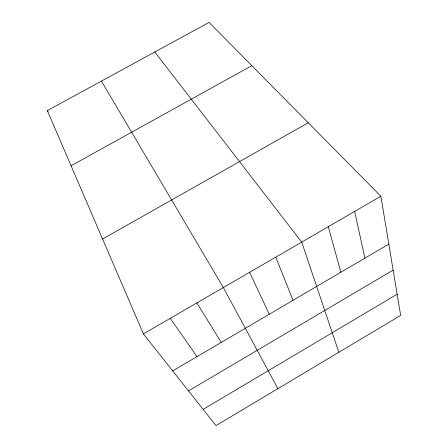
<?xml version="1.0" encoding="UTF-8"?>
<svg xmlns="http://www.w3.org/2000/svg" width="448" height="448" viewBox="0 0 448 448"><rect width="100%" height="100%" fill="white"/><g stroke="black" fill="none" stroke-linecap="round" stroke-linejoin="round"><path stroke-width="0.67" d="M203.134 409.382L397.141 294.218M188.49 390.886L393.137 270.105M172.682 370.905L388.825 244.126M143.394 333.9L380.867 196.218L209.059 22.4L47.337 110.6L143.394 333.9L215.97 425.6L400.663 315.414L380.867 196.218M102.57 238.991L308.258 122.763M71.075 165.771L251.826 65.671M154.801 51.99L301.722 242.105L338.839 352.296M170.223 318.343L197.042 356.614M47.337 110.6L48.115 111.765M196.874 302.893L221.256 342.412M101.427 81.099L223.345 287.543L277.883 388.662M249.648 272.3L269.248 314.261M275.772 257.152L293.026 300.317M328.283 226.705L340.861 272.261M354.665 211.411L364.918 258.149"/></g></svg>
